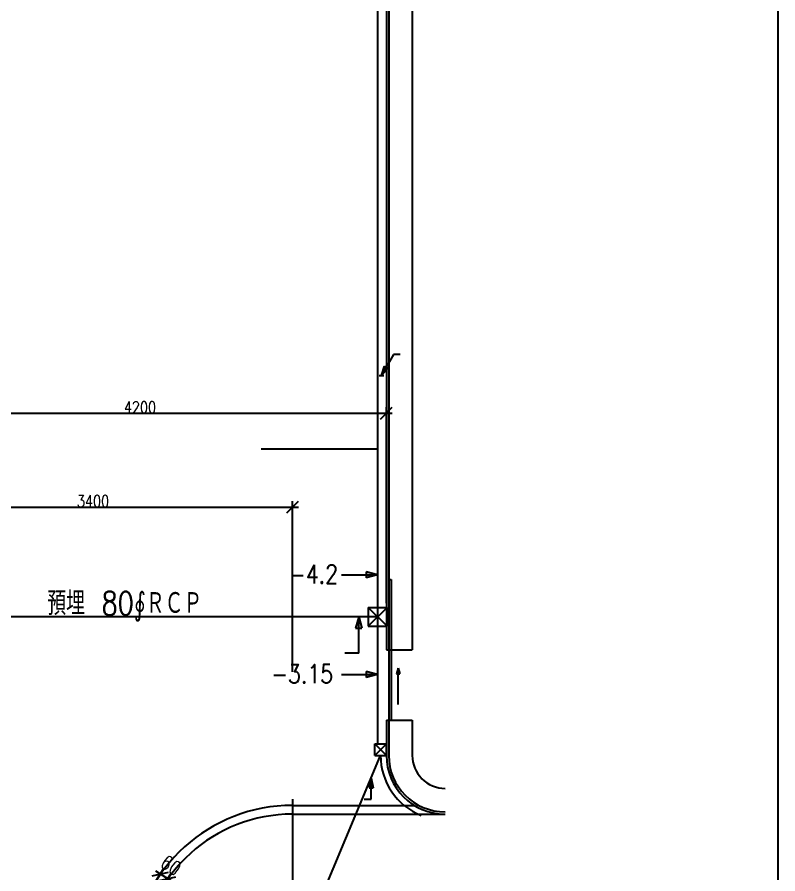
# Model space of a CAD drawing. Extents: x -40736 to 367926, y -65544 to 37405.
# Drawn here: x 361444 to 367926, y -45952 to -38649 of the extents above; entities that cross this region are included whole.
import ezdxf

# ---------------------------------------------------------------- set-up
doc = ezdxf.new("R2010")
doc.units = 0
doc.header["$LTSCALE"] = 600
doc.header["$MEASUREMENT"] = 0
doc.layers.get('0').update_dxf_attribs({"linetype": 'CONTINUOUS'})
doc.layers.get('DEFPOINTS').update_dxf_attribs({"linetype": 'CONTINUOUS'})
doc.layers.add('底圖', color=253, linetype='CONTINUOUS')
doc.styles.add('SUNG', font='txt.shx', dxfattribs={"width": 0.8, "bigfont": 'chineset.shx'})
doc.dimstyles.new('SLASH', dxfattribs={"dimtxt": 160, "dimasz": 0, "dimexe": 50, "dimexo": 0, "dimgap": 0, "dimtad": 1, "dimdec": 0, "dimzin": 0, "dimdsep": 46, "dimtxsty": 'SUNG', "dimblk": 'DOT', "dimtsz": 50, "dimcen": 50, "dimdle": 50, "dimclrd": 256, "dimclre": 256, "dimclrt": 4, "dimadec": 0, "dimazin": 0, "dimtfac": 1, "dimtdec": 0, "dimtmove": 2, "dimatfit": 3, "dimldrblk": 'DOT', "dimfxl": 0, "dimtolj": 1, "dimtzin": 0, "dimarcsym": 0})
doc.dimstyles.new('T$0$SLASH', dxfattribs={"dimtxt": 100, "dimasz": 100, "dimexe": 50, "dimexo": 0, "dimgap": 0, "dimtad": 1, "dimdec": 0, "dimzin": 0, "dimdsep": 46, "dimtxsty": 'SUNG', "dimblk1": 'OBLIQUE', "dimblk2": 'OBLIQUE', "dimsah": 1, "dimcen": 50, "dimdle": 50, "dimclrd": 256, "dimclre": 256, "dimclrt": 253, "dimadec": 0, "dimazin": 0, "dimtfac": 1, "dimtdec": 0, "dimtmove": 2, "dimatfit": 3, "dimldrblk": 'DOT', "dimfxl": 0, "dimtolj": 1, "dimtzin": 0, "dimarcsym": 0})

# ---------------------------------------------------------------- blocks, each defined once
blk = doc.blocks.new('_Oblique')
at = {"color": 0, "linetype": 'ByBlock', "lineweight": -2}
blk.add_line((-0.5, -0.5), (0.5, 0.5), dxfattribs=at)
blk = doc.blocks.new('*D563')
at = {"layer": 'DEFPOINTS', "color": 0}
for p in [(364591.3, -42025.3), (360391.3, -43643.3), (364591.3, -43643.3)]:
    blk.add_point(p, dxfattribs=at)
at = {"layer": '底圖', "lineweight": -2}
for p, q in [((360391.3, -43643.3), (360391.3, -41975.3)), ((364591.3, -43643.3), (364591.3, -41975.3)), ((360341.3, -42025.3), (364641.3, -42025.3))]:
    blk.add_line(p, q, dxfattribs=at)
at = {"layer": '底圖', "lineweight": -2, "xscale": 100, "yscale": 100, "zscale": 100, "rotation": 180}
blk.add_blockref('_Oblique', (360391.3, -42025.3), dxfattribs=at)
at = {"layer": '底圖', "lineweight": -2, "xscale": 100, "yscale": 100, "zscale": 100}
blk.add_blockref('_Oblique', (364591.3, -42025.3), dxfattribs=at)
at = {"layer": '底圖', "color": 253, "insert": (362491.3, -41975.3), "char_height": 100, "attachment_point": 5, "style": 'SUNG'}
blk.add_mtext('\\A1;4200', dxfattribs=at)
blk = doc.blocks.new('DOT')
at = {"color": 0}
blk.add_line((-1, 0), (1, 0), dxfattribs=at)
at = {"color": 0, "const_width": 0.5}
blk.add_lwpolyline([(-0.25, 0, 1), (0.25, 0, 1)], format="xyb", close=True, dxfattribs=at)
blk = doc.blocks.new('*D590')
at = {"layer": 'DEFPOINTS', "color": 0}
for p in [(362629.2, -46008.4), (362727.7, -45992.9), (362692.6, -46048.4)]:
    blk.add_point(p, dxfattribs=at)
at = {"layer": '底圖', "lineweight": -2}
for p, q in [((362622.1, -45926.1), (362770, -46019.6)), ((362629.2, -46008.4), (362691, -45910.6)), ((362595.3, -45968.4), (362733.3, -45937.3)), ((362658.7, -46008.5), (362796.7, -45977.4)), ((362692.6, -46048.4), (362754.4, -45950.7))]:
    blk.add_line(p, q, dxfattribs=at)
at = {"layer": '底圖', "color": 4, "insert": (362754.8, -45879.9), "char_height": 120, "attachment_point": 5, "rotation": 327.6889, "style": 'SUNG'}
blk.add_mtext('\\A1;60', dxfattribs=at)
blk = doc.blocks.new('*D592')
at = {"layer": 'DEFPOINTS', "color": 0}
for p in [(363791.3, -42825.3), (360391.3, -43643.3), (363791.3, -44230.3)]:
    blk.add_point(p, dxfattribs=at)
at = {"layer": '底圖', "lineweight": -2}
for p, q in [((360391.3, -43643.3), (360391.3, -42775.3)), ((363791.3, -44230.3), (363791.3, -42775.3)), ((360341.3, -42825.3), (363841.3, -42825.3))]:
    blk.add_line(p, q, dxfattribs=at)
at = {"layer": '底圖', "lineweight": -2, "xscale": 100, "yscale": 100, "zscale": 100, "rotation": 180}
blk.add_blockref('_Oblique', (360391.3, -42825.3), dxfattribs=at)
at = {"layer": '底圖', "lineweight": -2, "xscale": 100, "yscale": 100, "zscale": 100}
blk.add_blockref('_Oblique', (363791.3, -42825.3), dxfattribs=at)
at = {"layer": '底圖', "color": 253, "insert": (362091.3, -42775.3), "char_height": 100, "attachment_point": 5, "style": 'SUNG'}
blk.add_mtext('\\A1;3400', dxfattribs=at)

msp = doc.modelspace()

# ---------------------------------------------------------------- linework, layer by layer
msp.add_lwpolyline([(324704.44569, -26610.60172), (367926.3973, -26610.60172), (367926.3973, -65543.50649), (324704.44569, -65543.50649)], close=True)
at = {"layer": '底圖', "color": 253}
for p, q in [((364516.29137, -30395.99265), (364516.29137, -44844.03238)), ((364611.29137, -30743.32065), (364611.29137, -44043.31715)), ((364591.29137, -32323.31715), (364591.29137, -43643.31715)), ((364811.29137, -32323.31715), (364811.29137, -44043.31715)), ((364652.66853, -41524.22587), (364549.27014, -41703.31715)), ((364708.86427, -41524.22587), (364652.66853, -41524.22587)), ((364549.27014, -41703.31715), (364575.18662, -41623.46296)), ((364575.18662, -41623.46296), (364605.46765, -41640.94572)), ((364549.27014, -41703.31715), (364605.46765, -41640.94572)), ((364549.27014, -41703.31715), (364605.46765, -41640.94572)), ((364591.29137, -42243.31845), (364591.29137, -44043.31715)), ((363523.07273, -42327.70773), (364516.29137, -42327.70773)), ((364419.69879, -43376.84136), (364419.69879, -43428.60516)), ((364516.29137, -43402.72326), (364419.69879, -43376.84136)), ((364208.10443, -43402.72326), (364516.29137, -43402.72326)), ((364516.29137, -43402.72326), (364419.69879, -43428.60516)), ((364611.29137, -43443.31715), (364631.29137, -43443.31715)), ((364631.29137, -43443.31715), (364631.29137, -44043.31715)), ((364436.29137, -43841.55583), (364596.29137, -43681.55583)), ((364596.29137, -43841.55583), (364436.29137, -43681.55583)), ((364436.29137, -43681.55583), (364436.29137, -43841.55583)), ((364436.29137, -43681.55583), (364596.29137, -43681.55583)), ((364596.29137, -43681.55583), (364596.29137, -43841.55583)), ((364516.29137, -43761.55583), (360647.90038, -43761.55583)), ((364354.84161, -43761.55583), (364328.9597, -43858.14841)), ((364354.84161, -43761.55583), (364380.72351, -43858.14841)), ((364354.84161, -44069.74277), (364354.84161, -43761.55583)), ((364328.9597, -43858.14841), (364380.72351, -43858.14841)), ((364436.29137, -43841.55583), (364596.29137, -43841.55583)), ((364354.84161, -44069.74277), (364236.28831, -44069.74277)), ((364591.29137, -44043.31715), (364811.29137, -44043.31715)), ((364611.29137, -44043.31715), (364611.29137, -44643.31715)), ((364631.29137, -44043.31715), (364631.29137, -44643.31715)), ((364208.10443, -44252.59167), (364516.29137, -44252.59167)), ((364516.29137, -44252.59167), (364419.69879, -44226.70976)), ((364419.69879, -44226.70976), (364419.69879, -44278.47357)), ((364516.29137, -44252.59167), (364419.69879, -44278.47357)), ((364691.22695, -44200.13765), (364678.286, -44248.43394)), ((364678.286, -44248.43394), (364704.1679, -44248.43394)), ((364691.22695, -44200.13765), (364704.1679, -44248.43394)), ((364691.22695, -44508.32459), (364691.22695, -44200.13765)), ((364591.29137, -44643.31715), (364591.29137, -44943.31715)), ((364591.29137, -44643.31715), (364811.29137, -44643.31715)), ((364611.29137, -44643.31715), (364611.29137, -44943.31667)), ((364811.29137, -44643.31715), (364811.29137, -44943.31667)), ((364491.29137, -44844.03238), (364591.29137, -44844.03238)), ((364491.29137, -44944.03238), (364491.29137, -44844.03238)), ((364491.29137, -44844.03238), (364591.29137, -44943.31715)), ((364491.29137, -44944.03238), (364591.29137, -44844.03238)), ((364591.29137, -44944.03238), (364591.29137, -44844.03238)), ((363791.28837, -46733.31715), (364541.29183, -44944.03238)), ((364491.29137, -44944.03238), (364591.29137, -44944.03238)), ((364460.87393, -45135.88554), (364443.39116, -45217.99954)), ((364460.87393, -45314.97682), (364460.87393, -45135.88554)), ((364460.87393, -45135.88554), (364478.35669, -45217.99954)), ((364443.39116, -45217.99954), (364478.35669, -45217.99954)), ((363791.28837, -45314.8322), (363791.28837, -46743.31715)), ((364400.70802, -45314.97682), (364460.87393, -45314.97682)), ((363791.28837, -45368.31715), (364827.90003, -45368.31715)), ((363791.28837, -45443.31715), (365091.29137, -45443.31715))]:
    msp.add_line(p, q, dxfattribs=at)
for centre, radius, start, end in [((365091.29137, -44943.31715), 550, 180, 248.283258246), ((365091.29137, -44943.31715), 500, 180, 270), ((365091.29137, -44943.31715), 480, 180, 270), ((365091.29137, -44943.31715), 280, 179.999902344, 270), ((363791.28837, -46743.31715), 1375, 90, 174.068300373), ((363791.28837, -46743.31715), 1300, 90, 342.080311224)]:
    msp.add_arc(centre, radius, start, end, dxfattribs=at)
for points in [[(364549.27014, -41703.31715), (364575.18662, -41623.46296), (364605.46765, -41640.94572)], [(364419.69879, -43376.84136), (364419.69879, -43428.60516), (364516.29137, -43402.72326)], [(364328.9597, -43858.14841), (364380.72351, -43858.14841), (364354.84161, -43761.55583)], [(364419.69879, -44226.70976), (364419.69879, -44278.47357), (364516.29137, -44252.59167)], [(364678.286, -44248.43394), (364704.1679, -44248.43394), (364691.22695, -44200.13765)], [(364460.87393, -45135.88554), (364443.39116, -45217.99954), (364478.35669, -45217.99954)]]:
    msp.add_solid(points, dxfattribs=at)

# ---------------------------------------------------------------- block references
at = {"layer": '底圖', "color": 253, "xscale": 20, "yscale": 20, "zscale": 20}
msp.add_blockref('DOT', (364549.27014, -41703.31715), dxfattribs=at)

# ---------------------------------------------------------------- texts
at = {"layer": '底圖', "color": 253, "style": 'SUNG', "width": 0.8}
for s, height, p in [('-4.2', 160, (363762.14061, -43476.6544)), ('預埋 80∮ＲＣＰ', 200, (361701.81551, -43745.74106)), ('-3.15', 160, (363609.75966, -44326.5228))]:
    msp.add_text(s, height=height, dxfattribs=at).set_placement(p)

# ---------------------------------------------------------------- dimensions: what is measured, and where the dimension line sits
at = {"layer": '底圖', "color": 253}
for base, p2, picture, middle in [((364591.29137, -42025.33866), (364591.29137, -43643.31715), '*D563', (362491.29137, -41975.33866)), ((363791.28837, -42825.33866), (363791.28837, -44230.33866), '*D592', (362091.28987, -42775.33866))]:
    dim = msp.add_linear_dim(base=base, p1=(360391.29137, -43643.31715), p2=p2, dimstyle='T$0$SLASH', dxfattribs=at)
    dim.commit()
    dim.dimension.update_dxf_attribs({"geometry": picture, "text_midpoint": middle})
dim = msp.add_aligned_dim(p1=(362629.19575, -46008.35745), p2=(362692.58262, -46048.44616), distance=65.69439, text='60', dimstyle='SLASH', override={"dimtxt": 120}, dxfattribs=at)
dim.commit()
dim.dimension.update_dxf_attribs({"geometry": '*D590', "text_midpoint": (362754.80068, -45879.91224)})

doc.saveas('drawing.dxf')
